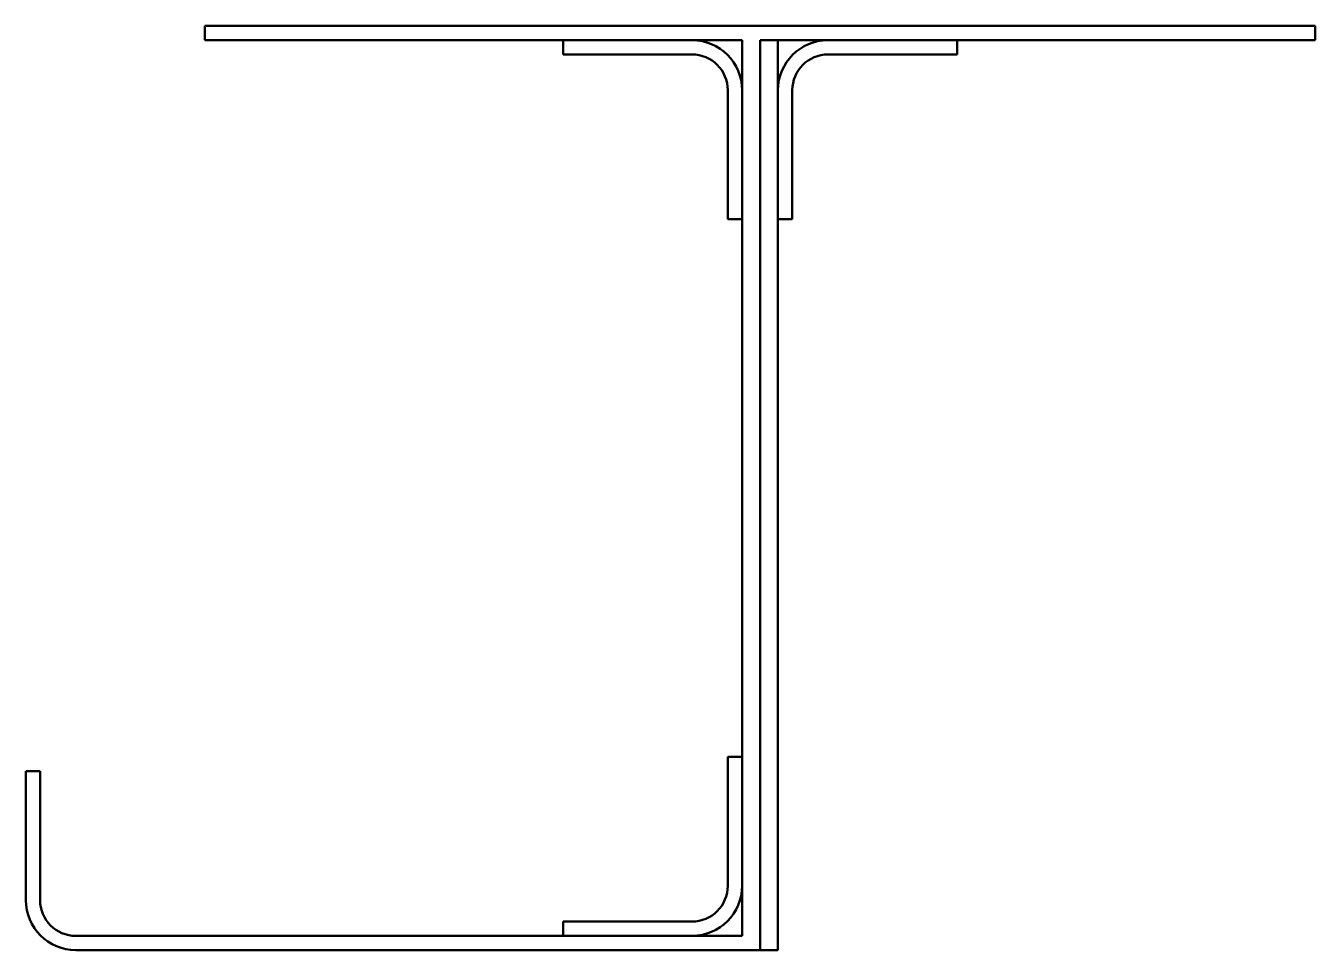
# Model space of a CAD drawing. Header units: millimetres. Extents: x 99 to 315, y 73 to 228.
import ezdxf

# ---------------------------------------------------------------- set-up
doc = ezdxf.new("R2010")
doc.units = ezdxf.units.MM
doc.header["$LTSCALE"] = 0.75
doc.layers.add('Visible', color=7, linetype='Continuous', lineweight=50)

msp = doc.modelspace()

# ---------------------------------------------------------------- linework, layer by layer
at = {"layer": 'Visible', "extrusion": (-1, -2e-16, 5.934e-13)}
for p, q in [((128.604543, 228.196295), (128.604543, 225.796295)), ((314.604543, 228.196295), (128.604543, 228.196295)), ((128.604543, 228.196295), (128.604543, 225.796295)), ((314.604543, 228.196295), (128.604543, 228.196295)), ((128.604543, 228.196295), (128.604543, 225.796295)), ((314.604543, 228.196295), (128.604543, 228.196295)), ((314.604544, 225.796295), (314.604543, 228.196295)), ((314.604544, 225.796295), (314.604543, 228.196295)), ((314.604544, 225.796295), (314.604543, 228.196295)), ((128.604543, 225.796295), (218.604543, 225.796295)), ((128.604543, 225.796295), (218.604543, 225.796295)), ((128.604543, 225.796295), (218.604543, 225.796295)), ((188.604543, 225.796295), (188.604543, 223.396295)), ((210.204543, 225.796295), (188.604543, 225.796295)), ((218.604543, 225.796295), (218.604543, 75.796295)), ((218.604543, 225.796295), (218.604543, 75.796295)), ((218.604543, 225.796295), (218.604543, 75.796295)), ((221.604543, 225.796295), (314.604544, 225.796295)), ((221.604543, 73.396295), (221.604543, 225.796295)), ((224.604543, 225.796295), (314.604544, 225.796295)), ((224.604543, 73.396295), (224.604543, 225.796295)), ((224.604543, 225.796295), (314.604544, 225.796295)), ((224.604543, 73.396295), (224.604543, 225.796295)), ((254.604543, 225.796295), (233.004543, 225.796295)), ((254.604543, 223.396295), (254.604543, 225.796295)), ((188.604543, 223.396295), (210.204543, 223.396295)), ((233.004543, 223.396295), (254.604543, 223.396295)), ((216.204543, 217.396295), (216.204543, 195.796295)), ((218.604543, 195.796295), (218.604543, 217.396295)), ((224.604543, 217.396295), (224.604543, 195.796295)), ((227.004543, 195.796295), (227.004543, 217.396295)), ((216.204543, 195.796295), (218.604543, 195.796295)), ((224.604543, 195.796295), (227.004543, 195.796295)), ((216.204543, 105.796295), (216.204543, 84.196295)), ((218.604543, 105.796295), (216.204543, 105.796295)), ((218.604543, 84.196295), (218.604543, 105.796295)), ((98.604543, 103.396295), (98.604543, 81.796295)), ((101.004543, 103.396295), (98.604543, 103.396295)), ((98.604543, 103.396295), (98.604543, 81.796295)), ((101.004543, 103.396295), (98.604543, 103.396295)), ((98.604543, 103.396295), (98.604543, 81.796295)), ((101.004543, 103.396295), (98.604543, 103.396295)), ((101.004543, 81.796295), (101.004543, 103.396295)), ((101.004543, 81.796295), (101.004543, 103.396295)), ((101.004543, 81.796295), (101.004543, 103.396295)), ((188.604543, 78.196295), (188.604543, 75.796295)), ((210.204543, 78.196295), (188.604543, 78.196295)), ((218.604543, 75.796295), (107.004543, 75.796295)), ((218.604543, 75.796295), (107.004543, 75.796295)), ((218.604543, 75.796295), (107.004543, 75.796295)), ((188.604543, 75.796295), (210.204543, 75.796295)), ((107.004543, 73.396295), (224.604543, 73.396295)), ((107.004543, 73.396295), (221.604543, 73.396295)), ((107.004543, 73.396295), (224.604543, 73.396295))]:
    msp.add_line(p, q, dxfattribs=at)
at = {"layer": 'Visible'}
for centre, start, end in [((210.204543, 217.396295), 0, 90), ((233.004543, 217.396295), 90, 180), ((210.204543, 84.196295), 270, 0), ((107.004543, 81.796295), 180, 270), ((107.004543, 81.796295), 180, 270), ((107.004543, 81.796295), 180, 270)]:
    msp.add_arc(centre, 8.4, start, end, dxfattribs=at)
at = {"layer": 'Visible', "extrusion": (0, -2e-16, -1)}
for centre, start, end in [((-210.204543, 217.396295), 90, 180), ((-233.004543, 217.396295), 0, 90), ((-210.204543, 84.196295), 180, 270), ((-107.004543, 81.796295), 270, 0), ((-107.004543, 81.796295), 270, 0), ((-107.004543, 81.796295), 270, 0)]:
    msp.add_arc(centre, 6, start, end, dxfattribs=at)

doc.saveas('drawing.dxf')
